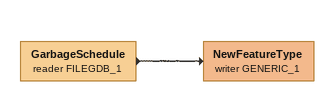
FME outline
GarbageSchedule (reader FILEGDB_1)
    -> NewFeatureType (writer GENERIC_1)
NewFeatureType (writer GENERIC_1)
